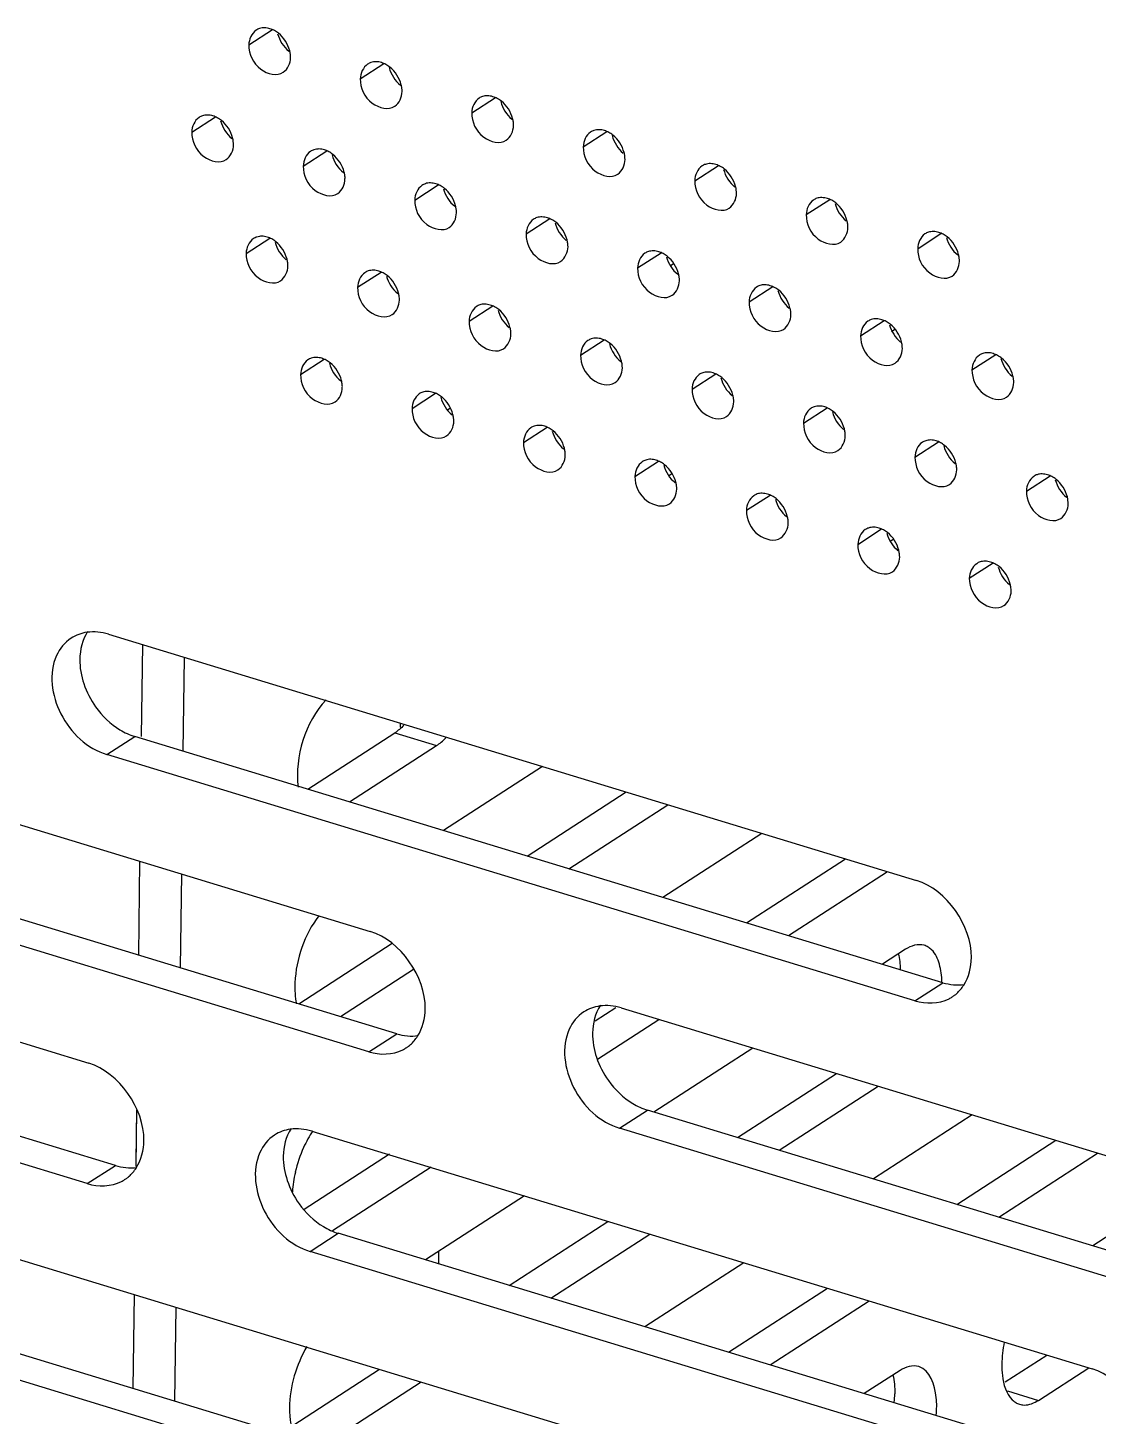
# Model space of a CAD drawing. Header units: millimetres. Extents: x -177 to 18421, y -5017 to 3255.
# Drawn here: x 13029.77 to 13037.76, y 2025.94 to 2036.3 of the extents above; entities that cross this region are included whole.
import ezdxf

# ---------------------------------------------------------------- set-up
doc = ezdxf.new("R2010")
doc.units = ezdxf.units.MM
doc.header["$LTSCALE"] = 46.255
doc.layers.get('0').update_dxf_attribs({"linetype": 'CONTINUOUS'})
doc.layers.add('02___PRT_ALL_AXES', color=7, linetype='CONTINUOUS')
doc.layers.add('03___PRT_ALL_CURVES', color=7, linetype='CONTINUOUS')

msp = doc.modelspace()

# ---------------------------------------------------------------- linework, layer by layer
at = {"color": 7, "linetype": 'Continuous'}
for p, q in [((13034.589, 2034.534), (13034.563, 2034.517)), ((13036.239, 2034.044), (13036.214, 2034.028)), ((13032.926, 2033.457), (13032.899, 2033.44)), ((13034.576, 2032.968), (13034.55, 2032.951)), ((13036.226, 2032.478), (13036.201, 2032.462)), ((13030.933, 2030.899), (13030.942, 2031.599)), ((13032.511, 2031.036), (13032.822, 2030.941)), ((13030.364, 2030.874), (13030.572, 2031.009)), ((13036.597, 2029.172), (13030.572, 2031.009)), ((13032.173, 2030.521), (13032.822, 2030.941)), ((13033.612, 2030.785), (13032.874, 2030.307)), ((13032.525, 2028.791), (13026.5, 2030.628)), ((13033.809, 2030.022), (13034.547, 2030.5)), ((13035.248, 2030.286), (13034.51, 2029.808)), ((13035.445, 2029.523), (13036.183, 2030.001)), ((13030.913, 2029.283), (13030.922, 2029.983)), ((13036.318, 2029.421), (13036.146, 2029.31)), ((13032.106, 2028.919), (13032.651, 2029.272)), ((13036.389, 2029.037), (13036.597, 2029.172)), ((13030.427, 2027.808), (13026.479, 2029.012)), ((13034.022, 2028.602), (13034.479, 2028.898)), ((13032.317, 2028.656), (13032.525, 2028.791)), ((13035.18, 2028.684), (13034.443, 2028.207)), ((13035.377, 2027.922), (13036.115, 2028.399)), ((13034.187, 2028.086), (13034.395, 2028.221)), ((13040.421, 2026.384), (13034.395, 2028.221)), ((13036.816, 2028.186), (13036.079, 2027.708)), ((13037.013, 2027.423), (13037.751, 2027.901)), ((13030.218, 2027.673), (13030.427, 2027.808)), ((13032.047, 2027.323), (13032.782, 2027.799)), ((13038.452, 2027.687), (13037.714, 2027.209)), ((13033.477, 2027.581), (13032.739, 2027.103)), ((13034.873, 2024.83), (13026.458, 2027.395)), ((13031.88, 2027.166), (13032.089, 2027.302)), ((13037.907, 2025.528), (13032.089, 2027.302)), ((13033.674, 2026.818), (13034.412, 2027.296)), ((13035.113, 2027.083), (13034.375, 2026.605)), ((13035.31, 2026.32), (13036.048, 2026.798)), ((13030.871, 2026.05), (13030.88, 2026.75)), ((13036.278, 2026.279), (13036.011, 2026.106)), ((13037.309, 2026.056), (13037.684, 2026.299)), ((13031.998, 2025.733), (13032.708, 2026.193)), ((13037.078, 2026.127), (13037.309, 2026.056))]:
    msp.add_line(p, q, dxfattribs=at)
at = {"color": 3, "linetype": 'Continuous'}
for p, q in [((13030.375, 2031.772), (13036.4, 2029.935)), ((13030.622, 2031.008), (13030.631, 2031.694)), ((13026.303, 2031.391), (13032.328, 2029.554)), ((13031.861, 2030.616), (13032.511, 2031.036)), ((13032.553, 2031.078), (13032.554, 2031.107)), ((13036.389, 2029.037), (13030.364, 2030.874)), ((13033.497, 2030.117), (13034.235, 2030.595)), ((13032.317, 2028.656), (13026.291, 2030.493)), ((13030.601, 2029.378), (13030.61, 2030.078)), ((13035.133, 2029.618), (13035.871, 2030.096)), ((13026.282, 2029.774), (13030.23, 2028.571)), ((13031.794, 2029.014), (13032.492, 2029.466)), ((13034.004, 2028.887), (13034.159, 2028.987)), ((13034.198, 2028.984), (13040.224, 2027.147)), ((13030.218, 2027.673), (13026.271, 2028.877)), ((13035.066, 2028.017), (13035.804, 2028.494)), ((13026.261, 2028.158), (13034.676, 2025.593)), ((13030.581, 2027.801), (13030.586, 2028.224)), ((13031.892, 2028.064), (13037.71, 2026.291)), ((13040.212, 2026.249), (13034.187, 2028.086)), ((13036.702, 2027.518), (13037.44, 2027.996)), ((13031.835, 2027.483), (13032.47, 2027.894)), ((13033.362, 2026.913), (13034.1, 2027.391)), ((13034.665, 2024.695), (13026.25, 2027.26)), ((13037.698, 2025.393), (13031.88, 2027.166)), ((13032.839, 2027.073), (13032.84, 2027.169)), ((13034.998, 2026.415), (13035.736, 2026.893)), ((13030.56, 2026.145), (13030.569, 2026.845)), ((13037.062, 2026.193), (13037.372, 2026.394)), ((13031.75, 2025.869), (13032.397, 2026.288))]:
    msp.add_line(p, q, dxfattribs=at)
for centre, radius, start, end in [((13036.514, 2029.302), 0.281, 297.2817, 302.9867), ((13036.515, 2029.301), 0.279, 302.9904, 307.4361), ((13036.514, 2029.302), 0.281, 307.4433, 311.4043), ((13032.441, 2028.921), 0.281, 297.2817, 302.9867), ((13032.443, 2028.919), 0.279, 302.9904, 307.4361), ((13032.441, 2028.921), 0.281, 307.4433, 311.4043), ((13030.343, 2027.938), 0.281, 307.4433, 311.4043), ((13030.343, 2027.938), 0.281, 297.2817, 302.9867), ((13030.344, 2027.937), 0.279, 302.9904, 307.4361), ((13035.449, 2026.116), 0.789, 354.575, 359.1982)]:
    msp.add_arc(centre, radius, start, end, dxfattribs=at)
at = {"color": 7, "linetype": 'Continuous'}
msp.add_arc((13032.738, 2027.535), 0.995, 155.7867, 167.0244, dxfattribs=at)
at = {"color": 3, "linetype": 'Continuous'}
for points in [[(13030.216, 2031.786), (13030.174, 2031.78), (13030.132, 2031.765), (13030.097, 2031.742)], [(13030.375, 2031.772), (13030.324, 2031.787), (13030.268, 2031.793), (13030.216, 2031.786)], [(13030.097, 2031.742), (13030.05, 2031.711), (13030.011, 2031.663), (13029.988, 2031.612)], [(13036.81, 2029.359), (13036.813, 2029.595), (13036.626, 2029.866), (13036.4, 2029.935)], [(13032.738, 2028.978), (13032.741, 2029.214), (13032.553, 2029.485), (13032.328, 2029.554)], [(13036.264, 2029.388), (13036.274, 2029.35), (13036.278, 2029.311), (13036.279, 2029.272)], [(13036.753, 2029.153), (13036.791, 2029.213), (13036.809, 2029.288), (13036.81, 2029.359)], [(13032.68, 2028.772), (13032.719, 2028.832), (13032.737, 2028.907), (13032.738, 2028.978)], [(13034.039, 2028.998), (13033.997, 2028.992), (13033.956, 2028.977), (13033.92, 2028.954)], [(13034.198, 2028.984), (13034.147, 2028.999), (13034.092, 2029.006), (13034.039, 2028.998)], [(13036.389, 2029.037), (13036.47, 2029.012), (13036.567, 2029.014), (13036.643, 2029.052)], [(13033.92, 2028.954), (13033.873, 2028.923), (13033.834, 2028.876), (13033.811, 2028.824)], [(13032.317, 2028.656), (13032.398, 2028.631), (13032.495, 2028.633), (13032.57, 2028.671)], [(13030.64, 2027.995), (13030.643, 2028.231), (13030.455, 2028.502), (13030.23, 2028.571)], [(13031.614, 2028.035), (13031.566, 2028.004), (13031.528, 2027.956), (13031.504, 2027.904)], [(13031.732, 2028.079), (13031.691, 2028.073), (13031.649, 2028.058), (13031.614, 2028.035)], [(13031.892, 2028.064), (13031.841, 2028.08), (13031.785, 2028.086), (13031.732, 2028.079)], [(13030.582, 2027.789), (13030.621, 2027.849), (13030.639, 2027.924), (13030.64, 2027.995)], [(13030.218, 2027.673), (13030.299, 2027.648), (13030.397, 2027.65), (13030.472, 2027.689)], [(13038.119, 2025.715), (13038.122, 2025.951), (13037.935, 2026.222), (13037.71, 2026.291)], [(13036.224, 2026.245), (13036.235, 2026.2), (13036.239, 2026.152), (13036.238, 2026.105)]]:
    msp.add_open_spline(points, degree=3, dxfattribs=at)
at = {"color": 7, "linetype": 'Continuous'}
for points in [[(13030.22, 2031.791), (13030.181, 2031.731), (13030.163, 2031.656), (13030.162, 2031.584)], [(13030.162, 2031.584), (13030.161, 2031.523), (13030.172, 2031.461), (13030.192, 2031.403)], [(13030.192, 2031.403), (13030.212, 2031.342), (13030.242, 2031.283), (13030.28, 2031.23)], [(13031.998, 2031.283), (13031.842, 2031.117), (13031.763, 2030.858), (13031.79, 2030.631)], [(13030.28, 2031.23), (13030.328, 2031.162), (13030.39, 2031.102), (13030.461, 2031.059)], [(13030.461, 2031.059), (13030.496, 2031.038), (13030.533, 2031.021), (13030.572, 2031.009)], [(13036.458, 2029.451), (13036.412, 2029.464), (13036.358, 2029.447), (13036.318, 2029.421)], [(13036.571, 2029.31), (13036.56, 2029.349), (13036.542, 2029.389), (13036.513, 2029.417)], [(13036.59, 2029.177), (13036.589, 2029.222), (13036.584, 2029.267), (13036.571, 2029.31)], [(13036.597, 2029.172), (13036.649, 2029.157), (13036.704, 2029.15), (13036.757, 2029.158)], [(13034.043, 2029.003), (13034.004, 2028.943), (13033.986, 2028.868), (13033.985, 2028.797)], [(13032.525, 2028.791), (13032.576, 2028.775), (13032.632, 2028.769), (13032.685, 2028.777)], [(13033.985, 2028.797), (13033.985, 2028.735), (13033.995, 2028.673), (13034.015, 2028.615)], [(13034.015, 2028.615), (13034.035, 2028.554), (13034.065, 2028.495), (13034.103, 2028.442)], [(13034.103, 2028.442), (13034.151, 2028.374), (13034.213, 2028.314), (13034.285, 2028.271)], [(13034.285, 2028.271), (13034.319, 2028.25), (13034.356, 2028.233), (13034.395, 2028.221)], [(13031.737, 2028.083), (13031.698, 2028.023), (13031.68, 2027.948), (13031.679, 2027.877)], [(13031.899, 2028.066), (13031.873, 2028.027), (13031.85, 2027.986), (13031.831, 2027.943)], [(13031.679, 2027.877), (13031.678, 2027.816), (13031.689, 2027.754), (13031.709, 2027.696)], [(13030.427, 2027.808), (13030.478, 2027.793), (13030.533, 2027.786), (13030.586, 2027.794)], [(13031.769, 2027.758), (13031.758, 2027.71), (13031.75, 2027.661), (13031.747, 2027.612)], [(13031.709, 2027.696), (13031.729, 2027.634), (13031.759, 2027.575), (13031.797, 2027.523)], [(13031.797, 2027.523), (13031.845, 2027.455), (13031.907, 2027.395), (13031.978, 2027.352)], [(13031.978, 2027.352), (13032.013, 2027.331), (13032.05, 2027.313), (13032.089, 2027.302)], [(13037.055, 2026.49), (13037.044, 2026.436), (13037.037, 2026.38), (13037.037, 2026.325)], [(13031.855, 2026.458), (13031.775, 2026.322), (13031.727, 2026.16), (13031.725, 2026.001)], [(13036.418, 2026.308), (13036.372, 2026.322), (13036.318, 2026.305), (13036.278, 2026.279)], [(13031.725, 2026.001), (13031.724, 2025.921), (13031.734, 2025.832), (13031.779, 2025.765)], [(13037.203, 2026.021), (13037.24, 2026.021), (13037.278, 2026.036), (13037.309, 2026.056)]]:
    msp.add_open_spline(points, degree=3, dxfattribs=at)
at = {"color": 3, "linetype": 'Continuous'}
for points, knots in [([(13029.988, 2031.612), (13029.928, 2031.48), (13029.976, 2031.143), (13030.217, 2030.918), (13030.364, 2030.874)], [0, 0, 0, 0, 0.486189, 1, 1, 1, 1]), ([(13032.578, 2031.093), (13032.568, 2031.082), (13032.546, 2031.062), (13032.523, 2031.044), (13032.511, 2031.036)], [0, 0, 0, 0, 0.522147, 1, 1, 1, 1]), ([(13036.7, 2029.091), (13036.71, 2029.1), (13036.729, 2029.12), (13036.745, 2029.142), (13036.753, 2029.153)], [0, 0, 0, 0, 0.495742, 1, 1, 1, 1]), ([(13032.627, 2028.71), (13032.637, 2028.719), (13032.656, 2028.739), (13032.673, 2028.761), (13032.68, 2028.772)], [0, 0, 0, 0, 0.495742, 1, 1, 1, 1]), ([(13033.811, 2028.824), (13033.751, 2028.692), (13033.799, 2028.355), (13034.04, 2028.131), (13034.187, 2028.086)], [0, 0, 0, 0, 0.486189, 1, 1, 1, 1]), ([(13031.504, 2027.904), (13031.445, 2027.772), (13031.493, 2027.435), (13031.734, 2027.211), (13031.88, 2027.166)], [0, 0, 0, 0, 0.486189, 1, 1, 1, 1]), ([(13030.529, 2027.727), (13030.539, 2027.736), (13030.558, 2027.756), (13030.574, 2027.778), (13030.582, 2027.789)], [0, 0, 0, 0, 0.495742, 1, 1, 1, 1])]:
    msp.add_open_spline(points, degree=3, knots=knots, dxfattribs=at)
at = {"color": 7, "linetype": 'Continuous'}
for points, knots in [([(13032.822, 2030.941), (13032.834, 2030.949), (13032.858, 2030.967), (13032.879, 2030.987), (13032.89, 2030.998)], [0, 0, 0, 0, 0.477853, 1, 1, 1, 1]), ([(13031.944, 2029.671), (13031.836, 2029.531), (13031.756, 2029.296), (13031.766, 2029.065), (13031.777, 2029.014)], [0, 0, 0, 0, 0.771051, 1, 1, 1, 1]), ([(13036.513, 2029.417), (13036.505, 2029.425), (13036.488, 2029.438), (13036.468, 2029.448), (13036.458, 2029.451)], [0, 0, 0, 0, 0.511486, 1, 1, 1, 1]), ([(13036.547, 2025.946), (13036.551, 2025.99), (13036.556, 2026.115), (13036.502, 2026.282), (13036.418, 2026.308)], [0, 0, 0, 0, 0.331646, 1, 1, 1, 1]), ([(13037.037, 2026.325), (13037.036, 2026.297), (13037.04, 2026.205), (13037.068, 2026.106), (13037.114, 2026.06)], [0, 0, 0, 0, 0.30178, 1, 1, 1, 1]), ([(13037.114, 2026.06), (13037.122, 2026.052), (13037.139, 2026.039), (13037.159, 2026.03), (13037.169, 2026.027)], [0, 0, 0, 0, 0.511486, 1, 1, 1, 1]), ([(13037.169, 2026.027), (13037.174, 2026.025), (13037.186, 2026.022), (13037.197, 2026.021), (13037.203, 2026.021)], [0, 0, 0, 0, 0.496206, 1, 1, 1, 1])]:
    msp.add_open_spline(points, degree=3, knots=knots, dxfattribs=at)
at = {"layer": '02___PRT_ALL_AXES', "color": 7, "linetype": 'Continuous'}
for p, q in [((13031.422, 2036.168), (13031.598, 2036.283)), ((13032.253, 2035.915), (13032.429, 2036.029)), ((13033.084, 2035.662), (13033.261, 2035.776)), ((13030.997, 2035.518), (13031.173, 2035.632)), ((13033.915, 2035.408), (13034.092, 2035.523)), ((13031.828, 2035.264), (13032.004, 2035.378)), ((13034.747, 2035.155), (13034.923, 2035.269)), ((13032.659, 2035.011), (13032.835, 2035.125)), ((13035.578, 2034.902), (13035.754, 2035.016)), ((13033.49, 2034.758), (13033.666, 2034.872)), ((13031.402, 2034.613), (13031.578, 2034.727)), ((13036.409, 2034.648), (13036.585, 2034.763)), ((13034.321, 2034.504), (13034.497, 2034.618)), ((13032.233, 2034.36), (13032.41, 2034.474)), ((13035.152, 2034.251), (13035.328, 2034.365)), ((13033.064, 2034.107), (13033.241, 2034.221)), ((13035.983, 2033.998), (13036.159, 2034.112)), ((13033.896, 2033.853), (13034.072, 2033.967)), ((13036.814, 2033.744), (13036.991, 2033.858)), ((13031.808, 2033.709), (13031.984, 2033.823)), ((13034.727, 2033.6), (13034.903, 2033.714)), ((13032.639, 2033.456), (13032.815, 2033.57)), ((13035.558, 2033.347), (13035.734, 2033.461)), ((13033.47, 2033.202), (13033.646, 2033.317)), ((13036.389, 2033.093), (13036.565, 2033.207)), ((13034.301, 2032.949), (13034.477, 2033.063)), ((13037.22, 2032.84), (13037.396, 2032.954)), ((13035.132, 2032.696), (13035.308, 2032.81)), ((13035.963, 2032.442), (13036.14, 2032.557)), ((13036.794, 2032.189), (13036.971, 2032.303))]:
    msp.add_line(p, q, dxfattribs=at)
at = {"layer": '02___PRT_ALL_AXES', "color": 3, "linetype": 'Continuous'}
for points in [[(13031.477, 2036.278), (13031.443, 2036.255), (13031.423, 2036.209), (13031.422, 2036.168)], [(13031.727, 2036.125), (13031.714, 2036.175), (13031.684, 2036.223), (13031.643, 2036.256)], [(13031.679, 2035.964), (13031.713, 2035.987), (13031.733, 2036.033), (13031.734, 2036.073)], [(13032.308, 2036.025), (13032.274, 2036.001), (13032.254, 2035.956), (13032.253, 2035.915)], [(13032.558, 2035.871), (13032.545, 2035.921), (13032.515, 2035.97), (13032.474, 2036.002)], [(13032.51, 2035.711), (13032.544, 2035.734), (13032.564, 2035.779), (13032.565, 2035.82)], [(13033.139, 2035.771), (13033.105, 2035.748), (13033.085, 2035.702), (13033.084, 2035.662)], [(13033.389, 2035.618), (13033.376, 2035.668), (13033.346, 2035.717), (13033.305, 2035.749)], [(13031.051, 2035.627), (13031.017, 2035.604), (13030.997, 2035.558), (13030.997, 2035.518)], [(13031.301, 2035.474), (13031.288, 2035.524), (13031.258, 2035.573), (13031.218, 2035.605)], [(13033.342, 2035.457), (13033.375, 2035.48), (13033.395, 2035.526), (13033.396, 2035.567)], [(13033.97, 2035.518), (13033.936, 2035.495), (13033.916, 2035.449), (13033.915, 2035.408)], [(13034.22, 2035.365), (13034.207, 2035.415), (13034.177, 2035.463), (13034.137, 2035.496)], [(13031.254, 2035.313), (13031.287, 2035.336), (13031.308, 2035.382), (13031.308, 2035.423)], [(13031.882, 2035.374), (13031.849, 2035.351), (13031.828, 2035.305), (13031.828, 2035.264)], [(13032.133, 2035.22), (13032.119, 2035.27), (13032.089, 2035.319), (13032.049, 2035.351)], [(13034.173, 2035.204), (13034.206, 2035.227), (13034.227, 2035.273), (13034.227, 2035.313)], [(13034.801, 2035.265), (13034.767, 2035.241), (13034.747, 2035.196), (13034.747, 2035.155)], [(13035.051, 2035.111), (13035.038, 2035.161), (13035.008, 2035.21), (13034.968, 2035.242)], [(13032.085, 2035.06), (13032.119, 2035.083), (13032.139, 2035.128), (13032.139, 2035.169)], [(13032.713, 2035.12), (13032.68, 2035.097), (13032.659, 2035.052), (13032.659, 2035.011)], [(13032.964, 2034.967), (13032.95, 2035.017), (13032.921, 2035.066), (13032.88, 2035.098)], [(13035.004, 2034.951), (13035.037, 2034.974), (13035.058, 2035.019), (13035.058, 2035.06)], [(13035.632, 2035.011), (13035.598, 2034.988), (13035.578, 2034.942), (13035.578, 2034.902)], [(13035.882, 2034.858), (13035.869, 2034.908), (13035.839, 2034.957), (13035.799, 2034.989)], [(13032.916, 2034.806), (13032.95, 2034.829), (13032.97, 2034.875), (13032.97, 2034.916)], [(13033.544, 2034.867), (13033.511, 2034.844), (13033.49, 2034.798), (13033.49, 2034.758)], [(13033.795, 2034.714), (13033.781, 2034.764), (13033.752, 2034.813), (13033.711, 2034.845)], [(13035.835, 2034.697), (13035.868, 2034.72), (13035.889, 2034.766), (13035.889, 2034.807)], [(13031.457, 2034.723), (13031.423, 2034.7), (13031.403, 2034.654), (13031.402, 2034.613)], [(13031.707, 2034.569), (13031.694, 2034.62), (13031.664, 2034.668), (13031.623, 2034.7)], [(13033.747, 2034.553), (13033.781, 2034.576), (13033.801, 2034.622), (13033.802, 2034.663)], [(13036.463, 2034.758), (13036.43, 2034.735), (13036.409, 2034.689), (13036.409, 2034.648)], [(13036.714, 2034.605), (13036.7, 2034.655), (13036.671, 2034.703), (13036.63, 2034.736)], [(13034.375, 2034.614), (13034.342, 2034.591), (13034.322, 2034.545), (13034.321, 2034.504)], [(13034.626, 2034.46), (13034.613, 2034.51), (13034.583, 2034.559), (13034.542, 2034.591)], [(13031.659, 2034.409), (13031.693, 2034.432), (13031.713, 2034.478), (13031.714, 2034.518)], [(13032.288, 2034.469), (13032.254, 2034.446), (13032.234, 2034.401), (13032.233, 2034.36)], [(13036.666, 2034.444), (13036.7, 2034.467), (13036.72, 2034.513), (13036.72, 2034.553)], [(13032.538, 2034.316), (13032.525, 2034.366), (13032.495, 2034.415), (13032.454, 2034.447)], [(13034.578, 2034.3), (13034.612, 2034.323), (13034.632, 2034.368), (13034.633, 2034.409)], [(13035.207, 2034.36), (13035.173, 2034.337), (13035.153, 2034.292), (13035.152, 2034.251)], [(13032.491, 2034.156), (13032.524, 2034.179), (13032.544, 2034.224), (13032.545, 2034.265)], [(13035.457, 2034.207), (13035.444, 2034.257), (13035.414, 2034.306), (13035.373, 2034.338)], [(13033.119, 2034.216), (13033.085, 2034.193), (13033.065, 2034.147), (13033.064, 2034.107)], [(13033.369, 2034.063), (13033.356, 2034.113), (13033.326, 2034.162), (13033.286, 2034.194)], [(13035.409, 2034.046), (13035.443, 2034.069), (13035.463, 2034.115), (13035.464, 2034.156)], [(13036.038, 2034.107), (13036.004, 2034.084), (13035.984, 2034.038), (13035.983, 2033.998)], [(13036.288, 2033.954), (13036.275, 2034.004), (13036.245, 2034.053), (13036.204, 2034.085)], [(13033.322, 2033.902), (13033.355, 2033.925), (13033.376, 2033.971), (13033.376, 2034.012)], [(13033.95, 2033.963), (13033.916, 2033.94), (13033.896, 2033.894), (13033.896, 2033.853)], [(13034.2, 2033.809), (13034.187, 2033.86), (13034.157, 2033.908), (13034.117, 2033.94)], [(13036.24, 2033.793), (13036.274, 2033.816), (13036.294, 2033.862), (13036.295, 2033.903)], [(13036.869, 2033.854), (13036.835, 2033.831), (13036.815, 2033.785), (13036.814, 2033.744)], [(13037.119, 2033.7), (13037.106, 2033.75), (13037.076, 2033.799), (13037.035, 2033.831)], [(13031.862, 2033.818), (13031.829, 2033.795), (13031.808, 2033.75), (13031.808, 2033.709)], [(13032.113, 2033.665), (13032.099, 2033.715), (13032.07, 2033.764), (13032.029, 2033.796)], [(13034.153, 2033.649), (13034.186, 2033.672), (13034.207, 2033.718), (13034.207, 2033.758)], [(13034.781, 2033.709), (13034.747, 2033.686), (13034.727, 2033.641), (13034.727, 2033.6)], [(13035.031, 2033.556), (13035.018, 2033.606), (13034.988, 2033.655), (13034.948, 2033.687)], [(13037.072, 2033.54), (13037.105, 2033.563), (13037.125, 2033.608), (13037.126, 2033.649)], [(13032.065, 2033.505), (13032.099, 2033.528), (13032.119, 2033.573), (13032.119, 2033.614)], [(13032.693, 2033.565), (13032.66, 2033.542), (13032.639, 2033.496), (13032.639, 2033.456)], [(13032.944, 2033.412), (13032.93, 2033.462), (13032.901, 2033.511), (13032.86, 2033.543)], [(13034.984, 2033.396), (13035.017, 2033.419), (13035.038, 2033.464), (13035.038, 2033.505)], [(13035.612, 2033.456), (13035.579, 2033.433), (13035.558, 2033.387), (13035.558, 2033.347)], [(13035.863, 2033.303), (13035.849, 2033.353), (13035.819, 2033.402), (13035.779, 2033.434)], [(13032.896, 2033.251), (13032.93, 2033.274), (13032.95, 2033.32), (13032.951, 2033.361)], [(13033.524, 2033.312), (13033.491, 2033.289), (13033.471, 2033.243), (13033.47, 2033.202)], [(13033.775, 2033.159), (13033.762, 2033.209), (13033.732, 2033.257), (13033.691, 2033.29)], [(13035.815, 2033.142), (13035.849, 2033.165), (13035.869, 2033.211), (13035.869, 2033.252)], [(13033.727, 2032.998), (13033.761, 2033.021), (13033.781, 2033.067), (13033.782, 2033.107)], [(13036.443, 2033.203), (13036.41, 2033.18), (13036.389, 2033.134), (13036.389, 2033.093)], [(13036.694, 2033.049), (13036.68, 2033.1), (13036.651, 2033.148), (13036.61, 2033.18)], [(13034.356, 2033.058), (13034.322, 2033.035), (13034.302, 2032.99), (13034.301, 2032.949)], [(13034.606, 2032.905), (13034.593, 2032.955), (13034.563, 2033.004), (13034.522, 2033.036)], [(13036.646, 2032.889), (13036.68, 2032.912), (13036.7, 2032.958), (13036.7, 2032.998)], [(13037.274, 2032.949), (13037.241, 2032.926), (13037.22, 2032.881), (13037.22, 2032.84)], [(13037.525, 2032.796), (13037.511, 2032.846), (13037.482, 2032.895), (13037.441, 2032.927)], [(13034.558, 2032.745), (13034.592, 2032.768), (13034.612, 2032.813), (13034.613, 2032.854)], [(13035.187, 2032.805), (13035.153, 2032.782), (13035.133, 2032.736), (13035.132, 2032.696)], [(13035.437, 2032.652), (13035.424, 2032.702), (13035.394, 2032.751), (13035.353, 2032.783)], [(13037.477, 2032.636), (13037.511, 2032.659), (13037.531, 2032.704), (13037.532, 2032.745)], [(13035.389, 2032.491), (13035.423, 2032.514), (13035.443, 2032.56), (13035.444, 2032.601)], [(13036.018, 2032.552), (13035.984, 2032.529), (13035.964, 2032.483), (13035.963, 2032.442)], [(13036.268, 2032.399), (13036.255, 2032.449), (13036.225, 2032.497), (13036.184, 2032.53)], [(13036.221, 2032.238), (13036.254, 2032.261), (13036.274, 2032.307), (13036.275, 2032.347)], [(13036.849, 2032.298), (13036.815, 2032.275), (13036.795, 2032.23), (13036.794, 2032.189)], [(13037.099, 2032.145), (13037.086, 2032.195), (13037.056, 2032.244), (13037.016, 2032.276)], [(13037.052, 2031.985), (13037.085, 2032.008), (13037.106, 2032.053), (13037.106, 2032.094)]]:
    msp.add_open_spline(points, degree=3, dxfattribs=at)
for points, knots in [([(13031.502, 2036.29), (13031.497, 2036.289), (13031.489, 2036.285), (13031.48, 2036.281), (13031.477, 2036.278)], [0, 0, 0, 0, 0.500738, 1, 1, 1, 1]), ([(13031.58, 2036.289), (13031.567, 2036.293), (13031.541, 2036.298), (13031.514, 2036.294), (13031.502, 2036.29)], [0, 0, 0, 0, 0.518631, 1, 1, 1, 1]), ([(13031.643, 2036.256), (13031.634, 2036.263), (13031.614, 2036.276), (13031.591, 2036.286), (13031.58, 2036.289)], [0, 0, 0, 0, 0.512123, 1, 1, 1, 1]), ([(13031.422, 2036.168), (13031.421, 2036.101), (13031.477, 2035.972), (13031.633, 2035.932), (13031.679, 2035.964)], [0, 0, 0, 0, 0.545197, 1, 1, 1, 1]), ([(13031.734, 2036.073), (13031.734, 2036.082), (13031.733, 2036.099), (13031.729, 2036.116), (13031.727, 2036.125)], [0, 0, 0, 0, 0.486171, 1, 1, 1, 1]), ([(13032.333, 2036.037), (13032.329, 2036.036), (13032.32, 2036.032), (13032.312, 2036.027), (13032.308, 2036.025)], [0, 0, 0, 0, 0.500738, 1, 1, 1, 1]), ([(13032.411, 2036.036), (13032.398, 2036.04), (13032.372, 2036.045), (13032.345, 2036.041), (13032.333, 2036.037)], [0, 0, 0, 0, 0.518631, 1, 1, 1, 1]), ([(13032.474, 2036.002), (13032.465, 2036.01), (13032.445, 2036.023), (13032.422, 2036.032), (13032.411, 2036.036)], [0, 0, 0, 0, 0.512123, 1, 1, 1, 1]), ([(13032.253, 2035.915), (13032.252, 2035.848), (13032.308, 2035.719), (13032.464, 2035.679), (13032.51, 2035.711)], [0, 0, 0, 0, 0.545197, 1, 1, 1, 1]), ([(13032.565, 2035.82), (13032.565, 2035.828), (13032.564, 2035.846), (13032.56, 2035.863), (13032.558, 2035.871)], [0, 0, 0, 0, 0.486171, 1, 1, 1, 1]), ([(13033.164, 2035.784), (13033.16, 2035.782), (13033.151, 2035.779), (13033.143, 2035.774), (13033.139, 2035.771)], [0, 0, 0, 0, 0.500738, 1, 1, 1, 1]), ([(13033.242, 2035.782), (13033.229, 2035.786), (13033.203, 2035.791), (13033.176, 2035.788), (13033.164, 2035.784)], [0, 0, 0, 0, 0.518631, 1, 1, 1, 1]), ([(13033.305, 2035.749), (13033.296, 2035.756), (13033.276, 2035.77), (13033.254, 2035.779), (13033.242, 2035.782)], [0, 0, 0, 0, 0.512123, 1, 1, 1, 1]), ([(13031.076, 2035.64), (13031.072, 2035.638), (13031.063, 2035.634), (13031.055, 2035.63), (13031.051, 2035.627)], [0, 0, 0, 0, 0.500738, 1, 1, 1, 1]), ([(13031.155, 2035.638), (13031.142, 2035.642), (13031.115, 2035.647), (13031.088, 2035.644), (13031.076, 2035.64)], [0, 0, 0, 0, 0.518631, 1, 1, 1, 1]), ([(13031.218, 2035.605), (13031.208, 2035.612), (13031.188, 2035.626), (13031.166, 2035.635), (13031.155, 2035.638)], [0, 0, 0, 0, 0.512123, 1, 1, 1, 1]), ([(13033.084, 2035.662), (13033.083, 2035.594), (13033.139, 2035.465), (13033.295, 2035.426), (13033.342, 2035.457)], [0, 0, 0, 0, 0.545197, 1, 1, 1, 1]), ([(13033.396, 2035.567), (13033.396, 2035.575), (13033.395, 2035.592), (13033.391, 2035.609), (13033.389, 2035.618)], [0, 0, 0, 0, 0.486171, 1, 1, 1, 1]), ([(13030.997, 2035.518), (13030.996, 2035.45), (13031.052, 2035.321), (13031.207, 2035.281), (13031.254, 2035.313)], [0, 0, 0, 0, 0.545197, 1, 1, 1, 1]), ([(13033.995, 2035.53), (13033.991, 2035.529), (13033.982, 2035.525), (13033.974, 2035.521), (13033.97, 2035.518)], [0, 0, 0, 0, 0.500738, 1, 1, 1, 1]), ([(13034.073, 2035.529), (13034.06, 2035.533), (13034.034, 2035.538), (13034.007, 2035.534), (13033.995, 2035.53)], [0, 0, 0, 0, 0.518631, 1, 1, 1, 1]), ([(13034.137, 2035.496), (13034.127, 2035.503), (13034.107, 2035.516), (13034.085, 2035.526), (13034.073, 2035.529)], [0, 0, 0, 0, 0.512123, 1, 1, 1, 1]), ([(13031.308, 2035.423), (13031.308, 2035.431), (13031.307, 2035.448), (13031.304, 2035.465), (13031.301, 2035.474)], [0, 0, 0, 0, 0.486171, 1, 1, 1, 1]), ([(13031.908, 2035.386), (13031.903, 2035.385), (13031.894, 2035.381), (13031.886, 2035.376), (13031.882, 2035.374)], [0, 0, 0, 0, 0.500738, 1, 1, 1, 1]), ([(13031.986, 2035.385), (13031.973, 2035.389), (13031.946, 2035.394), (13031.92, 2035.39), (13031.908, 2035.386)], [0, 0, 0, 0, 0.518631, 1, 1, 1, 1]), ([(13032.049, 2035.351), (13032.039, 2035.359), (13032.019, 2035.372), (13031.997, 2035.382), (13031.986, 2035.385)], [0, 0, 0, 0, 0.512123, 1, 1, 1, 1]), ([(13033.915, 2035.408), (13033.915, 2035.341), (13033.971, 2035.212), (13034.126, 2035.172), (13034.173, 2035.204)], [0, 0, 0, 0, 0.545197, 1, 1, 1, 1]), ([(13034.227, 2035.313), (13034.227, 2035.322), (13034.226, 2035.339), (13034.223, 2035.356), (13034.22, 2035.365)], [0, 0, 0, 0, 0.486171, 1, 1, 1, 1]), ([(13034.905, 2035.276), (13034.891, 2035.28), (13034.865, 2035.285), (13034.838, 2035.281), (13034.826, 2035.277)], [0, 0, 0, 0, 0.518631, 1, 1, 1, 1]), ([(13031.828, 2035.264), (13031.827, 2035.197), (13031.883, 2035.068), (13032.038, 2035.028), (13032.085, 2035.06)], [0, 0, 0, 0, 0.545197, 1, 1, 1, 1]), ([(13032.139, 2035.169), (13032.14, 2035.178), (13032.138, 2035.195), (13032.135, 2035.212), (13032.133, 2035.22)], [0, 0, 0, 0, 0.486171, 1, 1, 1, 1]), ([(13034.826, 2035.277), (13034.822, 2035.276), (13034.813, 2035.272), (13034.805, 2035.267), (13034.801, 2035.265)], [0, 0, 0, 0, 0.500738, 1, 1, 1, 1]), ([(13034.968, 2035.242), (13034.958, 2035.25), (13034.938, 2035.263), (13034.916, 2035.272), (13034.905, 2035.276)], [0, 0, 0, 0, 0.512123, 1, 1, 1, 1]), ([(13032.739, 2035.133), (13032.734, 2035.131), (13032.725, 2035.128), (13032.717, 2035.123), (13032.713, 2035.12)], [0, 0, 0, 0, 0.500738, 1, 1, 1, 1]), ([(13032.817, 2035.132), (13032.804, 2035.136), (13032.777, 2035.14), (13032.751, 2035.137), (13032.739, 2035.133)], [0, 0, 0, 0, 0.518631, 1, 1, 1, 1]), ([(13032.88, 2035.098), (13032.87, 2035.106), (13032.85, 2035.119), (13032.828, 2035.128), (13032.817, 2035.132)], [0, 0, 0, 0, 0.512123, 1, 1, 1, 1]), ([(13034.747, 2035.155), (13034.746, 2035.088), (13034.802, 2034.959), (13034.957, 2034.919), (13035.004, 2034.951)], [0, 0, 0, 0, 0.545197, 1, 1, 1, 1]), ([(13035.058, 2035.06), (13035.058, 2035.068), (13035.057, 2035.086), (13035.054, 2035.103), (13035.051, 2035.111)], [0, 0, 0, 0, 0.486171, 1, 1, 1, 1]), ([(13032.659, 2035.011), (13032.658, 2034.943), (13032.714, 2034.815), (13032.87, 2034.775), (13032.916, 2034.806)], [0, 0, 0, 0, 0.545197, 1, 1, 1, 1]), ([(13035.657, 2035.024), (13035.653, 2035.022), (13035.644, 2035.019), (13035.636, 2035.014), (13035.632, 2035.011)], [0, 0, 0, 0, 0.500738, 1, 1, 1, 1]), ([(13035.736, 2035.022), (13035.723, 2035.026), (13035.696, 2035.031), (13035.669, 2035.028), (13035.657, 2035.024)], [0, 0, 0, 0, 0.518631, 1, 1, 1, 1]), ([(13035.799, 2034.989), (13035.789, 2034.996), (13035.769, 2035.01), (13035.747, 2035.019), (13035.736, 2035.022)], [0, 0, 0, 0, 0.512123, 1, 1, 1, 1]), ([(13032.97, 2034.916), (13032.971, 2034.924), (13032.969, 2034.942), (13032.966, 2034.958), (13032.964, 2034.967)], [0, 0, 0, 0, 0.486171, 1, 1, 1, 1]), ([(13033.57, 2034.88), (13033.565, 2034.878), (13033.556, 2034.874), (13033.548, 2034.87), (13033.544, 2034.867)], [0, 0, 0, 0, 0.500738, 1, 1, 1, 1]), ([(13033.648, 2034.878), (13033.635, 2034.882), (13033.609, 2034.887), (13033.582, 2034.884), (13033.57, 2034.88)], [0, 0, 0, 0, 0.518631, 1, 1, 1, 1]), ([(13033.711, 2034.845), (13033.701, 2034.852), (13033.681, 2034.865), (13033.659, 2034.875), (13033.648, 2034.878)], [0, 0, 0, 0, 0.512123, 1, 1, 1, 1]), ([(13035.578, 2034.902), (13035.577, 2034.834), (13035.633, 2034.705), (13035.788, 2034.666), (13035.835, 2034.697)], [0, 0, 0, 0, 0.545197, 1, 1, 1, 1]), ([(13035.889, 2034.807), (13035.889, 2034.815), (13035.888, 2034.832), (13035.885, 2034.849), (13035.882, 2034.858)], [0, 0, 0, 0, 0.486171, 1, 1, 1, 1]), ([(13036.489, 2034.77), (13036.484, 2034.769), (13036.475, 2034.765), (13036.467, 2034.761), (13036.463, 2034.758)], [0, 0, 0, 0, 0.500738, 1, 1, 1, 1]), ([(13036.567, 2034.769), (13036.554, 2034.773), (13036.527, 2034.778), (13036.501, 2034.774), (13036.489, 2034.77)], [0, 0, 0, 0, 0.518631, 1, 1, 1, 1]), ([(13036.63, 2034.736), (13036.62, 2034.743), (13036.6, 2034.756), (13036.578, 2034.766), (13036.567, 2034.769)], [0, 0, 0, 0, 0.512123, 1, 1, 1, 1]), ([(13031.482, 2034.735), (13031.478, 2034.734), (13031.469, 2034.73), (13031.461, 2034.725), (13031.457, 2034.723)], [0, 0, 0, 0, 0.500738, 1, 1, 1, 1]), ([(13031.56, 2034.734), (13031.547, 2034.738), (13031.521, 2034.743), (13031.494, 2034.739), (13031.482, 2034.735)], [0, 0, 0, 0, 0.518631, 1, 1, 1, 1]), ([(13031.623, 2034.7), (13031.614, 2034.708), (13031.594, 2034.721), (13031.571, 2034.731), (13031.56, 2034.734)], [0, 0, 0, 0, 0.512123, 1, 1, 1, 1]), ([(13033.49, 2034.758), (13033.489, 2034.69), (13033.545, 2034.561), (13033.701, 2034.521), (13033.747, 2034.553)], [0, 0, 0, 0, 0.545197, 1, 1, 1, 1]), ([(13033.802, 2034.663), (13033.802, 2034.671), (13033.8, 2034.688), (13033.797, 2034.705), (13033.795, 2034.714)], [0, 0, 0, 0, 0.486171, 1, 1, 1, 1]), ([(13031.402, 2034.613), (13031.401, 2034.546), (13031.457, 2034.417), (13031.613, 2034.377), (13031.659, 2034.409)], [0, 0, 0, 0, 0.545197, 1, 1, 1, 1]), ([(13031.714, 2034.518), (13031.714, 2034.527), (13031.713, 2034.544), (13031.709, 2034.561), (13031.707, 2034.569)], [0, 0, 0, 0, 0.486171, 1, 1, 1, 1]), ([(13034.401, 2034.626), (13034.396, 2034.625), (13034.388, 2034.621), (13034.379, 2034.616), (13034.375, 2034.614)], [0, 0, 0, 0, 0.500738, 1, 1, 1, 1]), ([(13034.479, 2034.625), (13034.466, 2034.629), (13034.44, 2034.634), (13034.413, 2034.63), (13034.401, 2034.626)], [0, 0, 0, 0, 0.518631, 1, 1, 1, 1]), ([(13034.542, 2034.591), (13034.533, 2034.599), (13034.512, 2034.612), (13034.49, 2034.622), (13034.479, 2034.625)], [0, 0, 0, 0, 0.512123, 1, 1, 1, 1]), ([(13036.409, 2034.648), (13036.408, 2034.581), (13036.464, 2034.452), (13036.62, 2034.412), (13036.666, 2034.444)], [0, 0, 0, 0, 0.545197, 1, 1, 1, 1]), ([(13036.72, 2034.553), (13036.721, 2034.562), (13036.719, 2034.579), (13036.716, 2034.596), (13036.714, 2034.605)], [0, 0, 0, 0, 0.486171, 1, 1, 1, 1]), ([(13032.313, 2034.482), (13032.309, 2034.481), (13032.3, 2034.477), (13032.292, 2034.472), (13032.288, 2034.469)], [0, 0, 0, 0, 0.500738, 1, 1, 1, 1]), ([(13032.391, 2034.481), (13032.378, 2034.485), (13032.352, 2034.489), (13032.325, 2034.486), (13032.313, 2034.482)], [0, 0, 0, 0, 0.518631, 1, 1, 1, 1]), ([(13032.454, 2034.447), (13032.445, 2034.455), (13032.425, 2034.468), (13032.402, 2034.477), (13032.391, 2034.481)], [0, 0, 0, 0, 0.512123, 1, 1, 1, 1]), ([(13034.321, 2034.504), (13034.32, 2034.437), (13034.376, 2034.308), (13034.532, 2034.268), (13034.578, 2034.3)], [0, 0, 0, 0, 0.545197, 1, 1, 1, 1]), ([(13034.633, 2034.409), (13034.633, 2034.418), (13034.632, 2034.435), (13034.628, 2034.452), (13034.626, 2034.46)], [0, 0, 0, 0, 0.486171, 1, 1, 1, 1]), ([(13032.233, 2034.36), (13032.232, 2034.292), (13032.288, 2034.164), (13032.444, 2034.124), (13032.491, 2034.156)], [0, 0, 0, 0, 0.545197, 1, 1, 1, 1]), ([(13035.232, 2034.373), (13035.227, 2034.371), (13035.219, 2034.368), (13035.21, 2034.363), (13035.207, 2034.36)], [0, 0, 0, 0, 0.500738, 1, 1, 1, 1]), ([(13035.31, 2034.372), (13035.297, 2034.376), (13035.271, 2034.38), (13035.244, 2034.377), (13035.232, 2034.373)], [0, 0, 0, 0, 0.518631, 1, 1, 1, 1]), ([(13035.373, 2034.338), (13035.364, 2034.346), (13035.344, 2034.359), (13035.321, 2034.368), (13035.31, 2034.372)], [0, 0, 0, 0, 0.512123, 1, 1, 1, 1]), ([(13032.545, 2034.265), (13032.545, 2034.273), (13032.544, 2034.291), (13032.54, 2034.308), (13032.538, 2034.316)], [0, 0, 0, 0, 0.486171, 1, 1, 1, 1]), ([(13035.152, 2034.251), (13035.151, 2034.183), (13035.207, 2034.055), (13035.363, 2034.015), (13035.409, 2034.046)], [0, 0, 0, 0, 0.545197, 1, 1, 1, 1]), ([(13033.144, 2034.229), (13033.14, 2034.227), (13033.131, 2034.224), (13033.123, 2034.219), (13033.119, 2034.216)], [0, 0, 0, 0, 0.500738, 1, 1, 1, 1]), ([(13033.222, 2034.227), (13033.209, 2034.231), (13033.183, 2034.236), (13033.156, 2034.233), (13033.144, 2034.229)], [0, 0, 0, 0, 0.518631, 1, 1, 1, 1]), ([(13033.286, 2034.194), (13033.276, 2034.201), (13033.256, 2034.215), (13033.234, 2034.224), (13033.222, 2034.227)], [0, 0, 0, 0, 0.512123, 1, 1, 1, 1]), ([(13035.464, 2034.156), (13035.464, 2034.164), (13035.463, 2034.182), (13035.459, 2034.198), (13035.457, 2034.207)], [0, 0, 0, 0, 0.486171, 1, 1, 1, 1]), ([(13033.064, 2034.107), (13033.064, 2034.039), (13033.12, 2033.91), (13033.275, 2033.87), (13033.322, 2033.902)], [0, 0, 0, 0, 0.545197, 1, 1, 1, 1]), ([(13033.376, 2034.012), (13033.376, 2034.02), (13033.375, 2034.037), (13033.372, 2034.054), (13033.369, 2034.063)], [0, 0, 0, 0, 0.486171, 1, 1, 1, 1]), ([(13036.063, 2034.12), (13036.059, 2034.118), (13036.05, 2034.114), (13036.042, 2034.11), (13036.038, 2034.107)], [0, 0, 0, 0, 0.500738, 1, 1, 1, 1]), ([(13036.141, 2034.118), (13036.128, 2034.122), (13036.102, 2034.127), (13036.075, 2034.124), (13036.063, 2034.12)], [0, 0, 0, 0, 0.518631, 1, 1, 1, 1]), ([(13036.204, 2034.085), (13036.195, 2034.092), (13036.175, 2034.105), (13036.152, 2034.115), (13036.141, 2034.118)], [0, 0, 0, 0, 0.512123, 1, 1, 1, 1]), ([(13033.975, 2033.975), (13033.971, 2033.974), (13033.962, 2033.97), (13033.954, 2033.965), (13033.95, 2033.963)], [0, 0, 0, 0, 0.500738, 1, 1, 1, 1]), ([(13034.054, 2033.974), (13034.04, 2033.978), (13034.014, 2033.983), (13033.987, 2033.979), (13033.975, 2033.975)], [0, 0, 0, 0, 0.518631, 1, 1, 1, 1]), ([(13034.117, 2033.94), (13034.107, 2033.948), (13034.087, 2033.961), (13034.065, 2033.971), (13034.054, 2033.974)], [0, 0, 0, 0, 0.512123, 1, 1, 1, 1]), ([(13035.983, 2033.998), (13035.982, 2033.93), (13036.038, 2033.801), (13036.194, 2033.761), (13036.24, 2033.793)], [0, 0, 0, 0, 0.545197, 1, 1, 1, 1]), ([(13036.295, 2033.903), (13036.295, 2033.911), (13036.294, 2033.928), (13036.29, 2033.945), (13036.288, 2033.954)], [0, 0, 0, 0, 0.486171, 1, 1, 1, 1]), ([(13031.888, 2033.831), (13031.883, 2033.83), (13031.874, 2033.826), (13031.866, 2033.821), (13031.862, 2033.818)], [0, 0, 0, 0, 0.500738, 1, 1, 1, 1]), ([(13031.966, 2033.83), (13031.953, 2033.834), (13031.926, 2033.839), (13031.9, 2033.835), (13031.888, 2033.831)], [0, 0, 0, 0, 0.518631, 1, 1, 1, 1]), ([(13033.896, 2033.853), (13033.895, 2033.786), (13033.951, 2033.657), (13034.106, 2033.617), (13034.153, 2033.649)], [0, 0, 0, 0, 0.545197, 1, 1, 1, 1]), ([(13036.894, 2033.866), (13036.89, 2033.865), (13036.881, 2033.861), (13036.873, 2033.856), (13036.869, 2033.854)], [0, 0, 0, 0, 0.500738, 1, 1, 1, 1]), ([(13036.972, 2033.865), (13036.959, 2033.869), (13036.933, 2033.874), (13036.906, 2033.87), (13036.894, 2033.866)], [0, 0, 0, 0, 0.518631, 1, 1, 1, 1]), ([(13037.035, 2033.831), (13037.026, 2033.839), (13037.006, 2033.852), (13036.983, 2033.861), (13036.972, 2033.865)], [0, 0, 0, 0, 0.512123, 1, 1, 1, 1]), ([(13032.029, 2033.796), (13032.019, 2033.804), (13031.999, 2033.817), (13031.977, 2033.826), (13031.966, 2033.83)], [0, 0, 0, 0, 0.512123, 1, 1, 1, 1]), ([(13034.207, 2033.758), (13034.207, 2033.767), (13034.206, 2033.784), (13034.203, 2033.801), (13034.2, 2033.809)], [0, 0, 0, 0, 0.486171, 1, 1, 1, 1]), ([(13034.885, 2033.721), (13034.872, 2033.725), (13034.845, 2033.729), (13034.818, 2033.726), (13034.806, 2033.722)], [0, 0, 0, 0, 0.518631, 1, 1, 1, 1]), ([(13036.814, 2033.744), (13036.813, 2033.677), (13036.869, 2033.548), (13037.025, 2033.508), (13037.072, 2033.54)], [0, 0, 0, 0, 0.545197, 1, 1, 1, 1]), ([(13031.808, 2033.709), (13031.807, 2033.642), (13031.863, 2033.513), (13032.019, 2033.473), (13032.065, 2033.505)], [0, 0, 0, 0, 0.545197, 1, 1, 1, 1]), ([(13032.119, 2033.614), (13032.12, 2033.622), (13032.118, 2033.64), (13032.115, 2033.657), (13032.113, 2033.665)], [0, 0, 0, 0, 0.486171, 1, 1, 1, 1]), ([(13034.806, 2033.722), (13034.802, 2033.721), (13034.793, 2033.717), (13034.785, 2033.712), (13034.781, 2033.709)], [0, 0, 0, 0, 0.500738, 1, 1, 1, 1]), ([(13034.948, 2033.687), (13034.938, 2033.695), (13034.918, 2033.708), (13034.896, 2033.717), (13034.885, 2033.721)], [0, 0, 0, 0, 0.512123, 1, 1, 1, 1]), ([(13037.126, 2033.649), (13037.126, 2033.658), (13037.125, 2033.675), (13037.121, 2033.692), (13037.119, 2033.7)], [0, 0, 0, 0, 0.486171, 1, 1, 1, 1]), ([(13032.719, 2033.578), (13032.714, 2033.576), (13032.705, 2033.573), (13032.697, 2033.568), (13032.693, 2033.565)], [0, 0, 0, 0, 0.500738, 1, 1, 1, 1]), ([(13032.797, 2033.576), (13032.784, 2033.58), (13032.758, 2033.585), (13032.731, 2033.582), (13032.719, 2033.578)], [0, 0, 0, 0, 0.518631, 1, 1, 1, 1]), ([(13032.86, 2033.543), (13032.85, 2033.55), (13032.83, 2033.564), (13032.808, 2033.573), (13032.797, 2033.576)], [0, 0, 0, 0, 0.512123, 1, 1, 1, 1]), ([(13034.727, 2033.6), (13034.726, 2033.532), (13034.782, 2033.404), (13034.937, 2033.364), (13034.984, 2033.396)], [0, 0, 0, 0, 0.545197, 1, 1, 1, 1]), ([(13035.038, 2033.505), (13035.038, 2033.513), (13035.037, 2033.531), (13035.034, 2033.548), (13035.031, 2033.556)], [0, 0, 0, 0, 0.486171, 1, 1, 1, 1]), ([(13032.639, 2033.456), (13032.638, 2033.388), (13032.694, 2033.259), (13032.85, 2033.219), (13032.896, 2033.251)], [0, 0, 0, 0, 0.545197, 1, 1, 1, 1]), ([(13035.638, 2033.469), (13035.633, 2033.467), (13035.624, 2033.464), (13035.616, 2033.459), (13035.612, 2033.456)], [0, 0, 0, 0, 0.500738, 1, 1, 1, 1]), ([(13035.716, 2033.467), (13035.703, 2033.471), (13035.676, 2033.476), (13035.65, 2033.473), (13035.638, 2033.469)], [0, 0, 0, 0, 0.518631, 1, 1, 1, 1]), ([(13035.779, 2033.434), (13035.769, 2033.441), (13035.749, 2033.455), (13035.727, 2033.464), (13035.716, 2033.467)], [0, 0, 0, 0, 0.512123, 1, 1, 1, 1]), ([(13032.951, 2033.361), (13032.951, 2033.369), (13032.949, 2033.386), (13032.946, 2033.403), (13032.944, 2033.412)], [0, 0, 0, 0, 0.486171, 1, 1, 1, 1]), ([(13033.55, 2033.324), (13033.545, 2033.323), (13033.537, 2033.319), (13033.528, 2033.314), (13033.524, 2033.312)], [0, 0, 0, 0, 0.500738, 1, 1, 1, 1]), ([(13033.628, 2033.323), (13033.615, 2033.327), (13033.589, 2033.332), (13033.562, 2033.328), (13033.55, 2033.324)], [0, 0, 0, 0, 0.518631, 1, 1, 1, 1]), ([(13033.691, 2033.29), (13033.682, 2033.297), (13033.661, 2033.31), (13033.639, 2033.32), (13033.628, 2033.323)], [0, 0, 0, 0, 0.512123, 1, 1, 1, 1]), ([(13035.558, 2033.347), (13035.557, 2033.279), (13035.613, 2033.15), (13035.768, 2033.11), (13035.815, 2033.142)], [0, 0, 0, 0, 0.545197, 1, 1, 1, 1]), ([(13035.869, 2033.252), (13035.869, 2033.26), (13035.868, 2033.277), (13035.865, 2033.294), (13035.863, 2033.303)], [0, 0, 0, 0, 0.486171, 1, 1, 1, 1]), ([(13036.469, 2033.215), (13036.464, 2033.214), (13036.455, 2033.21), (13036.447, 2033.205), (13036.443, 2033.203)], [0, 0, 0, 0, 0.500738, 1, 1, 1, 1]), ([(13036.547, 2033.214), (13036.534, 2033.218), (13036.507, 2033.223), (13036.481, 2033.219), (13036.469, 2033.215)], [0, 0, 0, 0, 0.518631, 1, 1, 1, 1]), ([(13036.61, 2033.18), (13036.6, 2033.188), (13036.58, 2033.201), (13036.558, 2033.211), (13036.547, 2033.214)], [0, 0, 0, 0, 0.512123, 1, 1, 1, 1]), ([(13033.47, 2033.202), (13033.469, 2033.135), (13033.525, 2033.006), (13033.681, 2032.966), (13033.727, 2032.998)], [0, 0, 0, 0, 0.545197, 1, 1, 1, 1]), ([(13033.782, 2033.107), (13033.782, 2033.116), (13033.781, 2033.133), (13033.777, 2033.15), (13033.775, 2033.159)], [0, 0, 0, 0, 0.486171, 1, 1, 1, 1]), ([(13034.381, 2033.071), (13034.376, 2033.07), (13034.368, 2033.066), (13034.359, 2033.061), (13034.356, 2033.058)], [0, 0, 0, 0, 0.500738, 1, 1, 1, 1]), ([(13034.459, 2033.07), (13034.446, 2033.074), (13034.42, 2033.079), (13034.393, 2033.075), (13034.381, 2033.071)], [0, 0, 0, 0, 0.518631, 1, 1, 1, 1]), ([(13034.522, 2033.036), (13034.513, 2033.044), (13034.492, 2033.057), (13034.47, 2033.066), (13034.459, 2033.07)], [0, 0, 0, 0, 0.512123, 1, 1, 1, 1]), ([(13036.389, 2033.093), (13036.388, 2033.026), (13036.444, 2032.897), (13036.6, 2032.857), (13036.646, 2032.889)], [0, 0, 0, 0, 0.545197, 1, 1, 1, 1]), ([(13036.7, 2032.998), (13036.701, 2033.007), (13036.699, 2033.024), (13036.696, 2033.041), (13036.694, 2033.049)], [0, 0, 0, 0, 0.486171, 1, 1, 1, 1]), ([(13034.301, 2032.949), (13034.3, 2032.882), (13034.356, 2032.753), (13034.512, 2032.713), (13034.558, 2032.745)], [0, 0, 0, 0, 0.545197, 1, 1, 1, 1]), ([(13034.613, 2032.854), (13034.613, 2032.862), (13034.612, 2032.88), (13034.608, 2032.897), (13034.606, 2032.905)], [0, 0, 0, 0, 0.486171, 1, 1, 1, 1]), ([(13037.3, 2032.962), (13037.295, 2032.961), (13037.286, 2032.957), (13037.278, 2032.952), (13037.274, 2032.949)], [0, 0, 0, 0, 0.500738, 1, 1, 1, 1]), ([(13037.378, 2032.961), (13037.365, 2032.965), (13037.339, 2032.969), (13037.312, 2032.966), (13037.3, 2032.962)], [0, 0, 0, 0, 0.518631, 1, 1, 1, 1]), ([(13037.441, 2032.927), (13037.431, 2032.935), (13037.411, 2032.948), (13037.389, 2032.957), (13037.378, 2032.961)], [0, 0, 0, 0, 0.512123, 1, 1, 1, 1]), ([(13035.212, 2032.818), (13035.207, 2032.816), (13035.199, 2032.813), (13035.191, 2032.808), (13035.187, 2032.805)], [0, 0, 0, 0, 0.500738, 1, 1, 1, 1]), ([(13035.29, 2032.816), (13035.277, 2032.82), (13035.251, 2032.825), (13035.224, 2032.822), (13035.212, 2032.818)], [0, 0, 0, 0, 0.518631, 1, 1, 1, 1]), ([(13035.353, 2032.783), (13035.344, 2032.79), (13035.324, 2032.804), (13035.301, 2032.813), (13035.29, 2032.816)], [0, 0, 0, 0, 0.512123, 1, 1, 1, 1]), ([(13037.22, 2032.84), (13037.219, 2032.772), (13037.275, 2032.644), (13037.431, 2032.604), (13037.477, 2032.636)], [0, 0, 0, 0, 0.545197, 1, 1, 1, 1]), ([(13037.532, 2032.745), (13037.532, 2032.753), (13037.53, 2032.771), (13037.527, 2032.788), (13037.525, 2032.796)], [0, 0, 0, 0, 0.486171, 1, 1, 1, 1]), ([(13035.132, 2032.696), (13035.131, 2032.628), (13035.187, 2032.499), (13035.343, 2032.459), (13035.389, 2032.491)], [0, 0, 0, 0, 0.545197, 1, 1, 1, 1]), ([(13035.444, 2032.601), (13035.444, 2032.609), (13035.443, 2032.626), (13035.439, 2032.643), (13035.437, 2032.652)], [0, 0, 0, 0, 0.486171, 1, 1, 1, 1]), ([(13036.043, 2032.564), (13036.039, 2032.563), (13036.03, 2032.559), (13036.022, 2032.554), (13036.018, 2032.552)], [0, 0, 0, 0, 0.500738, 1, 1, 1, 1]), ([(13036.121, 2032.563), (13036.108, 2032.567), (13036.082, 2032.572), (13036.055, 2032.568), (13036.043, 2032.564)], [0, 0, 0, 0, 0.518631, 1, 1, 1, 1]), ([(13036.184, 2032.53), (13036.175, 2032.537), (13036.155, 2032.55), (13036.132, 2032.56), (13036.121, 2032.563)], [0, 0, 0, 0, 0.512123, 1, 1, 1, 1]), ([(13035.963, 2032.442), (13035.962, 2032.375), (13036.018, 2032.246), (13036.174, 2032.206), (13036.221, 2032.238)], [0, 0, 0, 0, 0.545197, 1, 1, 1, 1]), ([(13036.275, 2032.347), (13036.275, 2032.356), (13036.274, 2032.373), (13036.27, 2032.39), (13036.268, 2032.399)], [0, 0, 0, 0, 0.486171, 1, 1, 1, 1]), ([(13036.874, 2032.311), (13036.87, 2032.31), (13036.861, 2032.306), (13036.853, 2032.301), (13036.849, 2032.298)], [0, 0, 0, 0, 0.500738, 1, 1, 1, 1]), ([(13036.952, 2032.31), (13036.939, 2032.314), (13036.913, 2032.318), (13036.886, 2032.315), (13036.874, 2032.311)], [0, 0, 0, 0, 0.518631, 1, 1, 1, 1]), ([(13037.016, 2032.276), (13037.006, 2032.284), (13036.986, 2032.297), (13036.964, 2032.306), (13036.952, 2032.31)], [0, 0, 0, 0, 0.512123, 1, 1, 1, 1]), ([(13036.794, 2032.189), (13036.794, 2032.122), (13036.85, 2031.993), (13037.005, 2031.953), (13037.052, 2031.985)], [0, 0, 0, 0, 0.545197, 1, 1, 1, 1]), ([(13037.106, 2032.094), (13037.106, 2032.102), (13037.105, 2032.12), (13037.101, 2032.137), (13037.099, 2032.145)], [0, 0, 0, 0, 0.486171, 1, 1, 1, 1])]:
    msp.add_open_spline(points, degree=3, knots=knots, dxfattribs=at)
at = {"layer": '02___PRT_ALL_AXES', "color": 7, "linetype": 'Continuous'}
for points in [[(13031.637, 2036.252), (13031.651, 2036.202), (13031.681, 2036.153), (13031.721, 2036.121)], [(13032.469, 2035.999), (13032.482, 2035.949), (13032.512, 2035.9), (13032.552, 2035.868)], [(13033.3, 2035.746), (13033.313, 2035.696), (13033.343, 2035.647), (13033.383, 2035.615)], [(13031.212, 2035.601), (13031.225, 2035.551), (13031.255, 2035.503), (13031.296, 2035.47)], [(13034.131, 2035.492), (13034.144, 2035.442), (13034.174, 2035.393), (13034.214, 2035.361)], [(13032.043, 2035.348), (13032.056, 2035.298), (13032.086, 2035.249), (13032.127, 2035.217)], [(13034.962, 2035.239), (13034.975, 2035.189), (13035.005, 2035.14), (13035.046, 2035.108)], [(13032.874, 2035.095), (13032.887, 2035.045), (13032.917, 2034.996), (13032.958, 2034.964)], [(13035.793, 2034.986), (13035.806, 2034.936), (13035.836, 2034.887), (13035.877, 2034.855)], [(13033.705, 2034.841), (13033.719, 2034.791), (13033.748, 2034.743), (13033.789, 2034.71)], [(13031.618, 2034.697), (13031.631, 2034.647), (13031.661, 2034.598), (13031.701, 2034.566)], [(13036.624, 2034.732), (13036.637, 2034.682), (13036.667, 2034.633), (13036.708, 2034.601)], [(13034.536, 2034.588), (13034.55, 2034.538), (13034.579, 2034.489), (13034.62, 2034.457)], [(13032.449, 2034.444), (13032.462, 2034.394), (13032.492, 2034.345), (13032.532, 2034.313)], [(13035.367, 2034.335), (13035.381, 2034.285), (13035.411, 2034.236), (13035.451, 2034.204)], [(13033.28, 2034.19), (13033.293, 2034.14), (13033.323, 2034.092), (13033.363, 2034.06)], [(13036.199, 2034.081), (13036.212, 2034.031), (13036.242, 2033.983), (13036.282, 2033.95)], [(13034.111, 2033.937), (13034.124, 2033.887), (13034.154, 2033.838), (13034.195, 2033.806)], [(13032.023, 2033.793), (13032.036, 2033.743), (13032.066, 2033.694), (13032.107, 2033.662)], [(13037.03, 2033.828), (13037.043, 2033.778), (13037.073, 2033.729), (13037.113, 2033.697)], [(13034.942, 2033.684), (13034.955, 2033.634), (13034.985, 2033.585), (13035.026, 2033.553)], [(13032.854, 2033.54), (13032.868, 2033.49), (13032.897, 2033.441), (13032.938, 2033.409)], [(13035.773, 2033.43), (13035.786, 2033.38), (13035.816, 2033.332), (13035.857, 2033.3)], [(13033.685, 2033.286), (13033.699, 2033.236), (13033.728, 2033.187), (13033.769, 2033.155)], [(13036.604, 2033.177), (13036.617, 2033.127), (13036.647, 2033.078), (13036.688, 2033.046)], [(13034.516, 2033.033), (13034.53, 2032.983), (13034.56, 2032.934), (13034.6, 2032.902)], [(13037.435, 2032.924), (13037.449, 2032.874), (13037.478, 2032.825), (13037.519, 2032.793)], [(13035.348, 2032.78), (13035.361, 2032.73), (13035.391, 2032.681), (13035.431, 2032.649)], [(13036.179, 2032.526), (13036.192, 2032.476), (13036.222, 2032.427), (13036.262, 2032.395)], [(13037.01, 2032.273), (13037.023, 2032.223), (13037.053, 2032.174), (13037.093, 2032.142)]]:
    msp.add_open_spline(points, degree=3, dxfattribs=at)
at = {"layer": '03___PRT_ALL_CURVES', "color": 4, "linetype": 'Continuous'}
for p, q in [((13030.622, 2031.008), (13030.631, 2031.694)), ((13030.601, 2029.378), (13030.61, 2030.078)), ((13030.581, 2027.839), (13030.586, 2028.224)), ((13030.56, 2026.145), (13030.569, 2026.845))]:
    msp.add_line(p, q, dxfattribs=at)

doc.saveas('drawing.dxf')
